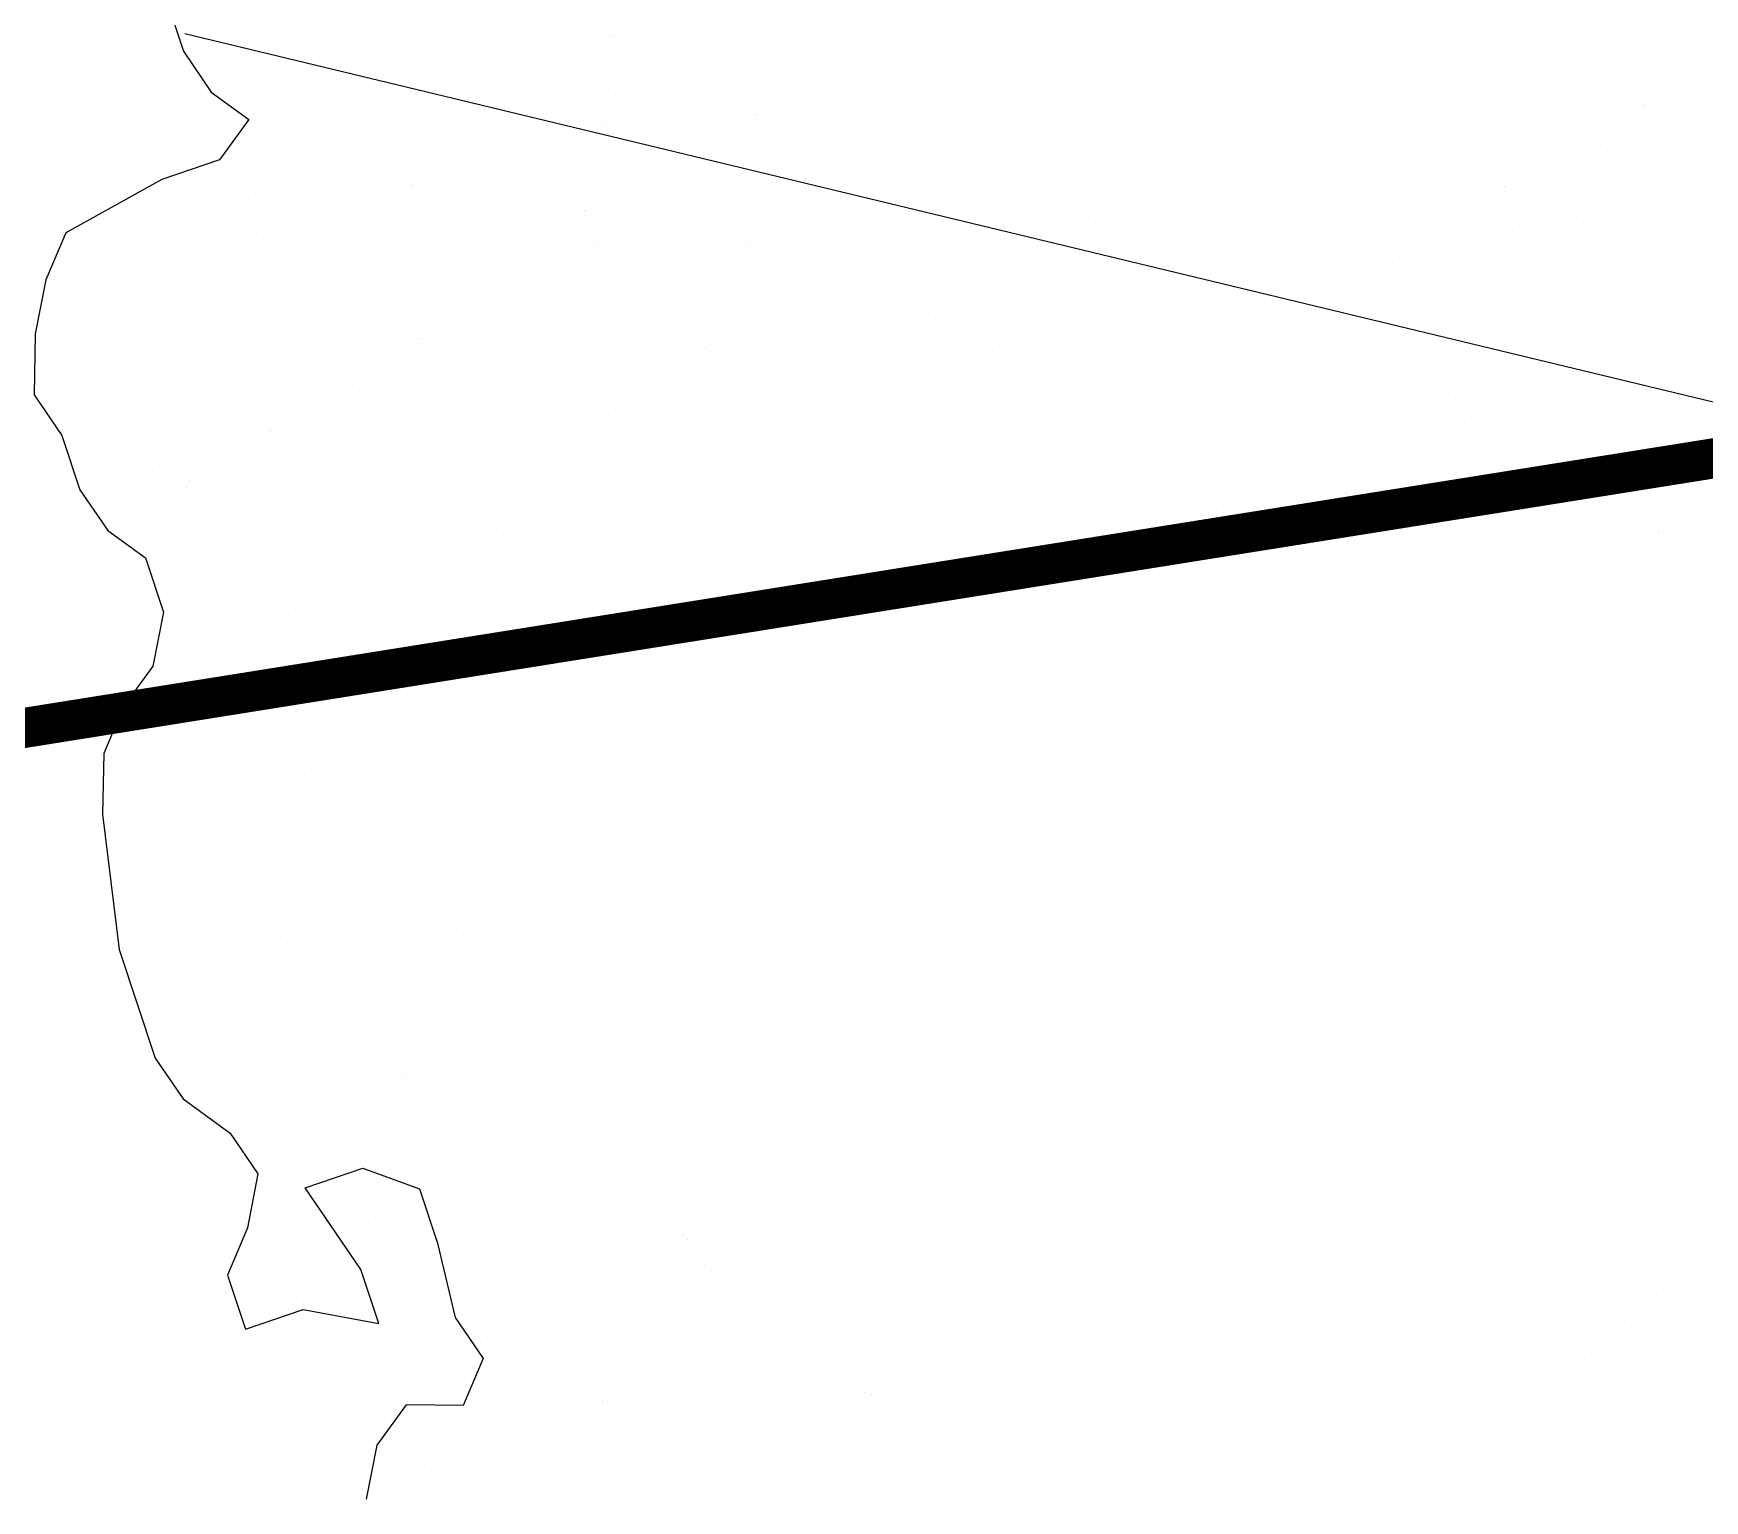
# Model space of a CAD drawing. Extents: x 671027 to 671614, y 802418 to 802669.
# Drawn here: x 671274.028 to 671275.281, y 802500.486 to 802501.586 of the extents above; entities that cross this region are included whole.
import ezdxf

# ---------------------------------------------------------------- set-up
doc = ezdxf.new("R2010")
doc.units = 0
for name, color, linetype in [('drip line', 7, 'Continuous'), ('fetcs malty hade', 8, 'Continuous'), ('Pipe-Lateral-10 Bars-32mm', 7, 'Continuous'), ('ROAD BORDER', 7, 'Continuous'), ('Roads boundry', 7, 'Continuous'), ('shrubs-Gc', 7, 'Continuous')]:
    doc.layers.add(name, color=color, linetype=linetype)
doc.styles.get("Standard").update_dxf_attribs({"font": 'arial.ttf'})
doc.linetypes.add('32mm', pattern='A,0.5,-0.2,["32mm",Standard,S=0.1,R=0,X=-0.1,Y=-0.05],-0.5', length=1.2)

# ---------------------------------------------------------------- blocks, each defined once
blk = doc.blocks.new('wt')
at = {"layer": 'fetcs malty hade', "color": 0}
for p, q in [((-0.15742, 0.86549, -0.01022), (-0.13093, 0.86884, -0.01022)), ((-0.13093, 0.86884, -0.01022), (-0.11182, 0.85861, -0.01022)), ((-0.20011, 0.84746, -0.01022), (-0.18048, 0.85836, -0.01022)), ((-0.18048, 0.85836, -0.01022), (-0.15742, 0.86549, -0.01022)), ((-0.14797, 0.86317, -0.01022), (-0.14797, 0.86317, -0.01022)), ((-0.11182, 0.85861, -0.01022), (-0.0873, 0.85328, -0.01022)), ((0.02893, 0.85532, -0.01022), (0.05542, 0.85866, -0.01022)), ((0.05542, 0.85866, -0.01022), (0.11525, 0.85779, -0.01022)), ((-0.0873, 0.85328, -0.01022), (-0.06819, 0.84305, -0.01022)), ((0.0093, 0.84441, -0.01022), (0.02893, 0.85532, -0.01022)), ((0.11525, 0.85779, -0.01022), (0.16428, 0.84713, -0.01022)), ((-0.21883, 0.80295, -0.01022), (-0.20011, 0.84746, -0.01022)), ((-0.08306, 0.84729, -0.01022), (-0.08306, 0.84729, -0.01022)), ((-0.00691, 0.82972, -0.01022), (0.0093, 0.84441, -0.01022)), ((0.07256, 0.84594, -0.01022), (0.07256, 0.84594, -0.01022)), ((0.09072, 0.84425, -0.01022), (0.09072, 0.84425, -0.01022)), ((0.16428, 0.84713, -0.01022), (0.18339, 0.8369, -0.01022)), ((-0.1183, 0.8422, -0.01022), (-0.1183, 0.8422, -0.01022)), ((-0.10014, 0.84051, -0.01022), (-0.10014, 0.84051, -0.01022)), ((-0.06819, 0.84305, -0.01022), (-0.05449, 0.82792, -0.01022)), ((0.0341, 0.84171, -0.01022), (0.0341, 0.84171, -0.01022)), ((0.03436, 0.83808, -0.01022), (0.03436, 0.83808, -0.01022)), ((0.04191, 0.84353, -0.01022), (0.04191, 0.84353, -0.01022)), ((0.17033, 0.83669, -0.01022), (0.17033, 0.83669, -0.01022)), ((0.18339, 0.8369, -0.01022), (0.20052, 0.81799, -0.01022)), ((-0.02998, 0.82259, -0.01022), (-0.00691, 0.82972, -0.01022)), ((-0.0021, 0.83138, -0.01022), (-0.0021, 0.83138, -0.01022)), ((0.05335, 0.83045, -0.01022), (0.05335, 0.83045, -0.01022)), ((0.15232, 0.83616, -0.01022), (0.15232, 0.83616, -0.01022)), ((-0.12738, 0.82502, -0.01022), (-0.12738, 0.82502, -0.01022)), ((-0.05802, 0.82263, -0.01022), (-0.05802, 0.82263, -0.01022)), ((-0.05449, 0.82792, -0.01022), (-0.02998, 0.82259, -0.01022)), ((0.08359, 0.82341, -0.01022), (0.08359, 0.82341, -0.01022)), ((0.10174, 0.82172, -0.01022), (0.10174, 0.82172, -0.01022)), ((0.15818, 0.824, -0.01022), (0.15818, 0.824, -0.01022)), ((0.17519, 0.82364, -0.01022), (0.17519, 0.82364, -0.01022)), ((0.24269, 0.81489, -0.01022), (0.26233, 0.8258, -0.01022)), ((0.26233, 0.8258, -0.01022), (0.28684, 0.82047, -0.01022)), ((0.26974, 0.82694, -0.01022), (0.26974, 0.82694, -0.01022)), ((-0.1996, 0.8173, -0.01022), (-0.1996, 0.8173, -0.01022)), ((-0.18145, 0.81561, -0.01022), (-0.18145, 0.81561, -0.01022)), ((-0.17846, 0.81986, -0.01022), (-0.17846, 0.81986, -0.01022)), ((-0.12501, 0.81789, -0.01022), (-0.12501, 0.81789, -0.01022)), ((-0.09193, 0.82084, -0.01022), (-0.09193, 0.82084, -0.01022)), ((-0.03308, 0.81828, -0.01022), (-0.03308, 0.81828, -0.01022)), ((0.01733, 0.81789, -0.01022), (0.01733, 0.81789, -0.01022)), ((0.16725, 0.81804, -0.01022), (0.16725, 0.81804, -0.01022)), ((0.20052, 0.81799, -0.01022), (0.21963, 0.80776, -0.01022)), ((0.21963, 0.80776, -0.01022), (0.24269, 0.81489, -0.01022)), ((0.28684, 0.82047, -0.01022), (0.28091, 0.79443, -0.01022)), ((0.29261, 0.81442, -0.01022), (0.29261, 0.81442, -0.01022)), ((-0.17139, 0.81287, -0.01022), (-0.17139, 0.81287, -0.01022)), ((-0.02067, 0.80814, -0.01022), (-0.02067, 0.80814, -0.01022)), ((0.00366, 0.81135, -0.01022), (0.00366, 0.81135, -0.01022)), ((0.02842, 0.80806, -0.01022), (0.02842, 0.80806, -0.01022)), ((0.05588, 0.81022, -0.01022), (0.05588, 0.81022, -0.01022)), ((0.10533, 0.80836, -0.01022), (0.10533, 0.80836, -0.01022)), ((0.19978, 0.81259, -0.01022), (0.19978, 0.81259, -0.01022)), ((0.20126, 0.80865, -0.01022), (0.20126, 0.80865, -0.01022)), ((-0.22476, 0.77692, -0.01022), (-0.21883, 0.80295, -0.01022)), ((-0.09246, 0.8029, -0.01022), (-0.09246, 0.8029, -0.01022)), ((-0.0857, 0.80489, -0.01022), (-0.0857, 0.80489, -0.01022)), ((-0.08341, 0.80648, -0.01022), (-0.08341, 0.80648, -0.01022)), ((-0.06755, 0.8032, -0.01022), (-0.06755, 0.8032, -0.01022)), ((-0.04611, 0.80355, -0.01022), (-0.04611, 0.80355, -0.01022)), ((-0.01111, 0.80549, -0.01022), (-0.01111, 0.80549, -0.01022)), ((0.06253, 0.79995, -0.01022), (0.06253, 0.79995, -0.01022)), ((0.11412, 0.80008, -0.01022), (0.11412, 0.80008, -0.01022)), ((0.11942, 0.80084, -0.01022), (0.11942, 0.80084, -0.01022)), ((0.17024, 0.80329, -0.01022), (0.17024, 0.80329, -0.01022)), ((-0.2983, 0.79291, -0.01022), (-0.27378, 0.78758, -0.01022)), ((-0.22001, 0.79953, -0.01022), (-0.22001, 0.79953, -0.01022)), ((-0.20018, 0.79956, -0.01022), (-0.20018, 0.79956, -0.01022)), ((-0.16595, 0.79854, -0.01022), (-0.16595, 0.79854, -0.01022)), ((-0.15196, 0.79938, -0.01022), (-0.15196, 0.79938, -0.01022)), ((0.02496, 0.79368, -0.01022), (0.02496, 0.79368, -0.01022)), ((0.03049, 0.79408, -0.01022), (0.03049, 0.79408, -0.01022)), ((0.04861, 0.79932, -0.01022), (0.04861, 0.79932, -0.01022)), ((0.09323, 0.79574, -0.01022), (0.09323, 0.79574, -0.01022)), ((0.13227, 0.7984, -0.01022), (0.13227, 0.7984, -0.01022)), ((0.24455, 0.7973, -0.01022), (0.24455, 0.7973, -0.01022)), ((0.27507, 0.79684, -0.01022), (0.27507, 0.79684, -0.01022)), ((0.28091, 0.79443, -0.01022), (0.29066, 0.76195, -0.01022)), ((0, 0, -0.01022), (-0.2813, 0.78617, -0.01022)), ((-0.27378, 0.78758, -0.01022), (-0.25467, 0.77735, -0.01022)), ((-0.24097, 0.78688, -0.01022), (-0.24097, 0.78688, -0.01022)), ((-0.18265, 0.78518, -0.01022), (-0.18265, 0.78518, -0.01022)), ((-0.16501, 0.78992, -0.01022), (-0.16501, 0.78992, -0.01022)), ((-0.08275, 0.79034, -0.01022), (-0.08275, 0.79034, -0.01022)), ((-0.00811, 0.79073, -0.01022), (-0.00811, 0.79073, -0.01022)), ((0.02486, 0.7892, -0.01022), (0.02486, 0.7892, -0.01022)), ((0.0977, 0.79032, -0.01022), (0.0977, 0.79032, -0.01022)), ((0.17643, 0.78754, -0.01022), (0.17643, 0.78754, -0.01022)), ((0.18635, 0.78698, -0.01022), (0.18635, 0.78698, -0.01022)), ((0.22793, 0.78774, -0.01022), (0.222, 0.76171, -0.01022)), ((0.26615, 0.76729, -0.01022), (0.22793, 0.78774, -0.01022)), ((0.28414, 0.79088, -0.01022), (0.28414, 0.79088, -0.01022)), ((-0.25833, 0.78309, -0.01022), (-0.25833, 0.78309, -0.01022)), ((-0.09691, 0.78467, -0.01022), (-0.09691, 0.78467, -0.01022)), ((-0.04758, 0.78071, -0.01022), (-0.04758, 0.78071, -0.01022)), ((0.10579, 0.77833, -0.01022), (0.10579, 0.77833, -0.01022)), ((0.11825, 0.78007, -0.01022), (0.11825, 0.78007, -0.01022)), ((0.12056, 0.78418, -0.01022), (0.12056, 0.78418, -0.01022)), ((0.13731, 0.78108, -0.01022), (0.13731, 0.78108, -0.01022)), ((0.14395, 0.78322, -0.01022), (0.14395, 0.78322, -0.01022)), ((0.2116, 0.77791, -0.01022), (0.2116, 0.77791, -0.01022)), ((0.30377, 0.77776, -0.01022), (0.30377, 0.77776, -0.01022)), ((-0.26158, 0.77626, -0.01022), (-0.26158, 0.77626, -0.01022)), ((-0.25467, 0.77735, -0.01022), (-0.24097, 0.76223, -0.01022)), ((-0.24097, 0.76223, -0.01022), (-0.22476, 0.77692, -0.01022)), ((-0.22819, 0.77277, -0.01022), (-0.22819, 0.77277, -0.01022)), ((-0.22102, 0.77693, -0.01022), (-0.22102, 0.77693, -0.01022)), ((-0.14443, 0.77068, -0.01022), (-0.14443, 0.77068, -0.01022)), ((-0.13924, 0.77711, -0.01022), (-0.13924, 0.77711, -0.01022)), ((0.00112, 0.77666, -0.01022), (0.00112, 0.77666, -0.01022)), ((0.00847, 0.77243, -0.01022), (0.00847, 0.77243, -0.01022)), ((0.02488, 0.77028, -0.01022), (0.02488, 0.77028, -0.01022)), ((0.04168, 0.77732, -0.01022), (0.04168, 0.77732, -0.01022)), ((0.17912, 0.77358, -0.01022), (0.17912, 0.77358, -0.01022)), ((0.28758, 0.77068, -0.01022), (0.28758, 0.77068, -0.01022)), ((0.34364, 0.76865, -0.01022), (0.36671, 0.77577, -0.01022)), ((-0.18769, 0.76735, -0.01022), (-0.18769, 0.76735, -0.01022)), ((-0.14416, 0.76705, -0.01022), (-0.14416, 0.76705, -0.01022)), ((-0.13533, 0.76895, -0.01022), (-0.13533, 0.76895, -0.01022)), ((-0.11717, 0.76726, -0.01022), (-0.11717, 0.76726, -0.01022)), ((-0.10407, 0.76747, -0.01022), (-0.10407, 0.76747, -0.01022)), ((-0.1036, 0.76771, -0.01022), (-0.1036, 0.76771, -0.01022)), ((-0.07901, 0.76491, -0.01022), (-0.07901, 0.76491, -0.01022)), ((-0.0262, 0.76513, -0.01022), (-0.0262, 0.76513, -0.01022)), ((-0.02534, 0.7647, -0.01022), (-0.02534, 0.7647, -0.01022)), ((0.00095, 0.76911, -0.01022), (0.00095, 0.76911, -0.01022)), ((0.04521, 0.76549, -0.01022), (0.04521, 0.76549, -0.01022)), ((0.08051, 0.76887, -0.01022), (0.08051, 0.76887, -0.01022)), ((0.11502, 0.76425, -0.01022), (0.11502, 0.76425, -0.01022)), ((0.12738, 0.76935, -0.01022), (0.12738, 0.76935, -0.01022)), ((0.14553, 0.76766, -0.01022), (0.14553, 0.76766, -0.01022)), ((0.15558, 0.76491, -0.01022), (0.15558, 0.76491, -0.01022)), ((0.2365, 0.76552, -0.01022), (0.2365, 0.76552, -0.01022)), ((0.29066, 0.76195, -0.01022), (0.26615, 0.76729, -0.01022)), ((0.32743, 0.75396, -0.01022), (0.34364, 0.76865, -0.01022)), ((-0.20885, 0.76287, -0.01022), (-0.20885, 0.76287, -0.01022)), ((-0.19338, 0.75818, -0.01022), (-0.19338, 0.75818, -0.01022)), ((-0.18799, 0.76158, -0.01022), (-0.18799, 0.76158, -0.01022)), ((-0.01914, 0.75814, -0.01022), (-0.01914, 0.75814, -0.01022)), ((-0.01791, 0.75974, -0.01022), (-0.01791, 0.75974, -0.01022)), ((-0.00456, 0.7577, -0.01022), (-0.00456, 0.7577, -0.01022)), ((0.00025, 0.75805, -0.01022), (0.00025, 0.75805, -0.01022)), ((0.04424, 0.75776, -0.01022), (0.04424, 0.75776, -0.01022)), ((0.04665, 0.75771, -0.01022), (0.04665, 0.75771, -0.01022)), ((0.09122, 0.75591, -0.01022), (0.09122, 0.75591, -0.01022)), ((0.11568, 0.75924, -0.01022), (0.11568, 0.75924, -0.01022)), ((0.1423, 0.76107, -0.01022), (0.1423, 0.76107, -0.01022)), ((0.222, 0.76171, -0.01022), (0.23373, 0.73791, -0.01022)), ((0.24128, 0.75694, -0.01022), (0.24128, 0.75694, -0.01022)), ((0.24281, 0.7628, -0.01022), (0.24281, 0.7628, -0.01022)), ((0.24357, 0.75853, -0.01022), (0.24357, 0.75853, -0.01022)), ((-0.23654, 0.7516, -0.01022), (-0.23654, 0.7516, -0.01022)), ((-0.22653, 0.75071, -0.01022), (-0.22653, 0.75071, -0.01022)), ((-0.06531, 0.75257, -0.01022), (-0.06531, 0.75257, -0.01022)), ((-0.00459, 0.75245, -0.01022), (-0.00459, 0.75245, -0.01022)), ((0.00983, 0.75507, -0.01022), (0.00983, 0.75507, -0.01022)), ((0.06655, 0.75016, -0.01022), (0.06655, 0.75016, -0.01022)), ((0.08471, 0.74847, -0.01022), (0.08471, 0.74847, -0.01022)), ((0.09829, 0.74892, -0.01022), (0.09829, 0.74892, -0.01022)), ((0.12743, 0.74957, -0.01022), (0.12743, 0.74957, -0.01022)), ((0.14115, 0.75076, -0.01022), (0.14115, 0.75076, -0.01022)), ((0.20814, 0.75549, -0.01022), (0.20814, 0.75549, -0.01022)), ((0.23514, 0.75291, -0.01022), (0.23514, 0.75291, -0.01022)), ((0.2379, 0.75157, -0.01022), (0.2379, 0.75157, -0.01022)), ((0.25943, 0.75525, -0.01022), (0.25943, 0.75525, -0.01022)), ((0.33033, 0.72904, -0.01022), (0.32743, 0.75396, -0.01022)), ((0.32926, 0.75056, -0.01022), (0.32926, 0.75056, -0.01022)), ((0.34741, 0.74887, -0.01022), (0.34741, 0.74887, -0.01022)), ((0.3504, 0.75312, -0.01022), (0.3504, 0.75312, -0.01022)), ((0.0003, 0.74465, -0.01022), (0.0003, 0.74465, -0.01022)), ((0.0811, 0.74447, -0.01022), (0.0811, 0.74447, -0.01022)), ((0.09926, 0.74278, -0.01022), (0.09926, 0.74278, -0.01022)), ((0.18398, 0.74095, -0.01022), (0.18398, 0.74095, -0.01022)), ((0.25857, 0.74154, -0.01022), (0.25857, 0.74154, -0.01022)), ((0.263, 0.74504, -0.01022), (0.263, 0.74504, -0.01022)), ((0.32556, 0.74628, -0.01022), (0.32556, 0.74628, -0.01022)), ((0.35747, 0.74612, -0.01022), (0.35747, 0.74612, -0.01022)), ((-0.2346, 0.73405, -0.01022), (-0.2346, 0.73405, -0.01022)), ((-0.22091, 0.73627, -0.01022), (-0.22091, 0.73627, -0.01022)), ((-0.15755, 0.7389, -0.01022), (-0.15755, 0.7389, -0.01022)), ((-0.12264, 0.73919, -0.01022), (-0.12264, 0.73919, -0.01022)), ((-0.05387, 0.73949, -0.01022), (-0.05387, 0.73949, -0.01022)), ((0.11772, 0.73543, -0.01022), (0.11772, 0.73543, -0.01022)), ((0.16211, 0.73833, -0.01022), (0.16211, 0.73833, -0.01022)), ((0.1626, 0.73994, -0.01022), (0.1626, 0.73994, -0.01022)), ((0.18275, 0.73935, -0.01022), (0.18275, 0.73935, -0.01022)), ((0.20213, 0.73926, -0.01022), (0.20213, 0.73926, -0.01022)), ((0.23373, 0.73791, -0.01022), (0.25824, 0.73258, -0.01022)), ((-0.25405, 0.72665, -0.01022), (-0.25405, 0.72665, -0.01022)), ((-0.23223, 0.72693, -0.01022), (-0.23223, 0.72693, -0.01022)), ((-0.20864, 0.73094, -0.01022), (-0.20864, 0.73094, -0.01022)), ((-0.20434, 0.72981, -0.01022), (-0.20434, 0.72981, -0.01022)), ((-0.19915, 0.72988, -0.01022), (-0.19915, 0.72988, -0.01022)), ((-0.18706, 0.73138, -0.01022), (-0.18706, 0.73138, -0.01022)), ((-0.13522, 0.7283, -0.01022), (-0.13522, 0.7283, -0.01022)), ((-0.11707, 0.72661, -0.01022), (-0.11707, 0.72661, -0.01022)), ((0.10659, 0.72694, -0.01022), (0.10659, 0.72694, -0.01022)), ((0.25812, 0.72648, -0.01022), (0.25812, 0.72648, -0.01022)), ((0.25824, 0.73258, -0.01022), (0.29159, 0.72836, -0.01022)), ((0.29159, 0.72836, -0.01022), (0.3107, 0.71813, -0.01022)), ((0.30017, 0.73013, -0.01022), (0.30017, 0.73013, -0.01022)), ((0.3107, 0.71813, -0.01022), (0.33033, 0.72904, -0.01022)), ((-0.11236, 0.72096, -0.01022), (-0.11236, 0.72096, -0.01022)), ((-0.10356, 0.72038, -0.01022), (-0.10356, 0.72038, -0.01022)), ((0.12206, 0.72302, -0.01022), (0.12206, 0.72302, -0.01022)), ((0.19228, 0.71896, -0.01022), (0.19228, 0.71896, -0.01022)), ((0.25804, 0.7236, -0.01022), (0.25804, 0.7236, -0.01022)), ((0.35249, 0.7203, -0.01022), (0.35249, 0.7203, -0.01022)), ((-0.21245, 0.71524, -0.01022), (-0.21245, 0.71524, -0.01022)), ((-0.19968, 0.71194, -0.01022), (-0.19968, 0.71194, -0.01022)), ((-0.19155, 0.7157, -0.01022), (-0.19155, 0.7157, -0.01022)), ((-0.15366, 0.71817, -0.01022), (-0.15366, 0.71817, -0.01022)), ((-0.11833, 0.71453, -0.01022), (-0.11833, 0.71453, -0.01022)), ((-0.02454, 0.71682, -0.01022), (-0.02454, 0.71682, -0.01022)), ((0.15723, 0.71339, -0.01022), (0.15723, 0.71339, -0.01022)), ((0.21043, 0.71727, -0.01022), (0.21043, 0.71727, -0.01022)), ((0.27053, 0.71634, -0.01022), (0.27053, 0.71634, -0.01022)), ((0.28099, 0.71396, -0.01022), (0.28099, 0.71396, -0.01022)), ((0.3014, 0.71514, -0.01022), (0.3014, 0.71514, -0.01022)), ((-0.26931, 0.70946, -0.01022), (-0.26931, 0.70946, -0.01022)), ((-0.25764, 0.71135, -0.01022), (-0.25764, 0.71135, -0.01022)), ((-0.18411, 0.70472, -0.01022), (-0.18411, 0.70472, -0.01022)), ((-0.07719, 0.71133, -0.01022), (-0.07719, 0.71133, -0.01022)), ((0.12525, 0.70674, -0.01022), (0.12525, 0.70674, -0.01022)), ((0.12692, 0.70997, -0.01022), (0.12692, 0.70997, -0.01022)), ((0.16786, 0.70588, -0.01022), (0.16786, 0.70588, -0.01022)), ((0.2098, 0.70719, -0.01022), (0.2098, 0.70719, -0.01022)), ((0.27945, 0.70572, -0.01022), (0.27945, 0.70572, -0.01022)), ((0.30847, 0.70815, -0.01022), (0.30847, 0.70815, -0.01022)), ((-0.24948, 0.70174, -0.01022), (-0.24948, 0.70174, -0.01022)), ((-0.24087, 0.70065, -0.01022), (-0.24087, 0.70065, -0.01022)), ((-0.22247, 0.70172, -0.01022), (-0.22247, 0.70172, -0.01022)), ((-0.17757, 0.69808, -0.01022), (-0.17757, 0.69808, -0.01022)), ((-0.13728, 0.69739, -0.01022), (-0.13728, 0.69739, -0.01022)), ((-0.13716, 0.69949, -0.01022), (-0.13716, 0.69949, -0.01022)), ((-0.11533, 0.69977, -0.01022), (-0.11533, 0.69977, -0.01022)), ((-0.08226, 0.70272, -0.01022), (-0.08226, 0.70272, -0.01022)), ((-0.03807, 0.69876, -0.01022), (-0.03807, 0.69876, -0.01022)), ((-0.03757, 0.70209, -0.01022), (-0.03757, 0.70209, -0.01022)), ((-0.03094, 0.70423, -0.01022), (-0.03094, 0.70423, -0.01022)), ((0.12795, 0.69938, -0.01022), (0.12795, 0.69938, -0.01022)), ((0.16209, 0.70034, -0.01022), (0.16209, 0.70034, -0.01022)), ((0.17692, 0.69992, -0.01022), (0.17692, 0.69992, -0.01022)), ((0.24434, 0.70075, -0.01022), (0.24434, 0.70075, -0.01022)), ((-0.26485, 0.69434, -0.01022), (-0.26485, 0.69434, -0.01022)), ((-0.24669, 0.69265, -0.01022), (-0.24669, 0.69265, -0.01022)), ((-0.20473, 0.6941, -0.01022), (-0.20473, 0.6941, -0.01022)), ((-0.20412, 0.69371, -0.01022), (-0.20412, 0.69371, -0.01022)), ((-0.17133, 0.69061, -0.01022), (-0.17133, 0.69061, -0.01022)), ((-0.16125, 0.6922, -0.01022), (-0.16125, 0.6922, -0.01022)), ((-0.09438, 0.68988, -0.01022), (-0.09438, 0.68988, -0.01022)), ((0.27951, 0.69112, -0.01022), (0.27951, 0.69112, -0.01022)), ((0.32791, 0.69466, -0.01022), (0.32791, 0.69466, -0.01022)), ((-0.26828, 0.68586, -0.01022), (-0.26828, 0.68586, -0.01022)), ((-0.25389, 0.68592, -0.01022), (-0.25389, 0.68592, -0.01022)), ((-0.24909, 0.68438, -0.01022), (-0.24909, 0.68438, -0.01022)), ((-0.20022, 0.68571, -0.01022), (-0.20022, 0.68571, -0.01022)), ((-0.13187, 0.68668, -0.01022), (-0.13187, 0.68668, -0.01022)), ((-0.0873, 0.68488, -0.01022), (-0.0873, 0.68488, -0.01022)), ((0.29232, 0.68486, -0.01022), (0.29232, 0.68486, -0.01022)), ((-0.23311, 0.67623, -0.01022), (-0.23311, 0.67623, -0.01022)), ((-0.22926, 0.67665, -0.01022), (-0.22926, 0.67665, -0.01022)), ((-0.16505, 0.67608, -0.01022), (-0.16505, 0.67608, -0.01022)), ((-0.14846, 0.67809, -0.01022), (-0.14846, 0.67809, -0.01022)), ((-0.08234, 0.67932, -0.01022), (-0.08234, 0.67932, -0.01022)), ((-0.0592, 0.68025, -0.01022), (-0.0592, 0.68025, -0.01022)), ((0.17188, 0.68209, -0.01022), (0.17188, 0.68209, -0.01022)), ((0.18036, 0.67972, -0.01022), (0.18036, 0.67972, -0.01022)), ((0.29215, 0.6773, -0.01022), (0.29215, 0.6773, -0.01022)), ((0.29967, 0.68063, -0.01022), (0.29967, 0.68063, -0.01022)), ((-0.22622, 0.67186, -0.01022), (-0.22622, 0.67186, -0.01022)), ((-0.17968, 0.66943, -0.01022), (-0.17968, 0.66943, -0.01022)), ((-0.06201, 0.67453, -0.01022), (-0.06201, 0.67453, -0.01022)), ((-0.04745, 0.67058, -0.01022), (-0.04745, 0.67058, -0.01022)), ((0.31863, 0.67305, -0.01022), (0.31863, 0.67305, -0.01022)), ((0.32254, 0.66811, -0.01022), (0.32254, 0.66811, -0.01022)), ((0.33508, 0.66824, -0.01022), (0.33508, 0.66824, -0.01022)), ((0.34859, 0.67424, -0.01022), (0.34859, 0.67424, -0.01022)), ((-0.20639, 0.66413, -0.01022), (-0.20639, 0.66413, -0.01022)), ((-0.17459, 0.66566, -0.01022), (-0.17459, 0.66566, -0.01022)), ((-0.17253, 0.66161, -0.01022), (-0.17253, 0.66161, -0.01022)), ((-0.15578, 0.66659, -0.01022), (-0.15578, 0.66659, -0.01022)), ((-0.11522, 0.66725, -0.01022), (-0.11522, 0.66725, -0.01022)), ((-0.08723, 0.66655, -0.01022), (-0.08723, 0.66655, -0.01022)), ((0.29426, 0.66731, -0.01022), (0.29426, 0.66731, -0.01022)), ((0.33544, 0.66596, -0.01022), (0.33544, 0.66596, -0.01022)), ((-0.22039, 0.65554, -0.01022), (-0.22039, 0.65554, -0.01022)), ((-0.20223, 0.65385, -0.01022), (-0.20223, 0.65385, -0.01022)), ((-0.15008, 0.65554, -0.01022), (-0.15008, 0.65554, -0.01022)), ((-0.13615, 0.65705, -0.01022), (-0.13615, 0.65705, -0.01022)), ((-0.06578, 0.65703, -0.01022), (-0.06578, 0.65703, -0.01022)), ((-0.05716, 0.65644, -0.01022), (-0.05716, 0.65644, -0.01022)), ((0.20202, 0.65365, -0.01022), (0.20202, 0.65365, -0.01022)), ((0.29663, 0.66019, -0.01022), (0.29663, 0.66019, -0.01022)), ((0.33653, 0.65328, -0.01022), (0.33653, 0.65328, -0.01022)), ((0.37985, 0.65291, -0.01022), (0.37985, 0.65291, -0.01022)), ((-0.20684, 0.65147, -0.01022), (-0.20684, 0.65147, -0.01022)), ((-0.13602, 0.65222, -0.01022), (-0.13602, 0.65222, -0.01022)), ((-0.12728, 0.65124, -0.01022), (-0.12728, 0.65124, -0.01022)), ((0.24643, 0.65011, -0.01022), (0.24643, 0.65011, -0.01022)), ((0.26107, 0.64593, -0.01022), (0.26107, 0.64593, -0.01022)), ((0.31394, 0.64582, -0.01022), (0.31394, 0.64582, -0.01022)), ((-0.1707, 0.64492, -0.01022), (-0.1707, 0.64492, -0.01022)), ((-0.1373, 0.64143, -0.01022), (-0.1373, 0.64143, -0.01022)), ((-0.12248, 0.64132, -0.01022), (-0.12248, 0.64132, -0.01022)), ((-0.1042, 0.64473, -0.01022), (-0.1042, 0.64473, -0.01022)), ((-0.09211, 0.6416, -0.01022), (-0.09211, 0.6416, -0.01022)), ((0.22011, 0.64303, -0.01022), (0.22011, 0.64303, -0.01022)), ((0.24695, 0.64108, -0.01022), (0.24695, 0.64108, -0.01022)), ((0.32863, 0.63862, -0.01022), (0.32863, 0.63862, -0.01022)), ((-0.21686, 0.63259, -0.01022), (-0.21686, 0.63259, -0.01022)), ((-0.21506, 0.6352, -0.01022), (-0.21506, 0.6352, -0.01022)), ((0.3337, 0.63145, -0.01022), (0.3337, 0.63145, -0.01022)), ((0.34426, 0.63774, -0.01022), (0.34426, 0.63774, -0.01022)), ((0.35722, 0.63447, -0.01022), (0.35722, 0.63447, -0.01022)), ((0.36538, 0.63168, -0.01022), (0.36538, 0.63168, -0.01022)), ((0.36682, 0.63818, -0.01022), (0.36682, 0.63818, -0.01022)), ((-0.22555, 0.62357, -0.01022), (-0.22555, 0.62357, -0.01022)), ((-0.21078, 0.62942, -0.01022), (-0.21078, 0.62942, -0.01022)), ((-0.20582, 0.62524, -0.01022), (-0.20582, 0.62524, -0.01022)), ((-0.19523, 0.62747, -0.01022), (-0.19523, 0.62747, -0.01022)), ((-0.12829, 0.62405, -0.01022), (-0.12829, 0.62405, -0.01022)), ((0.24527, 0.62934, -0.01022), (0.24527, 0.62934, -0.01022)), ((0.26666, 0.62502, -0.01022), (0.26666, 0.62502, -0.01022)), ((0.28855, 0.62967, -0.01022), (0.28855, 0.62967, -0.01022)), ((0.31561, 0.62388, -0.01022), (0.31561, 0.62388, -0.01022)), ((0.37943, 0.6281, -0.01022), (0.37943, 0.6281, -0.01022)), ((-0.2569, 0.61727, -0.01022), (-0.2569, 0.61727, -0.01022)), ((-0.25172, 0.61703, -0.01022), (-0.25172, 0.61703, -0.01022)), ((-0.21555, 0.61722, -0.01022), (-0.21555, 0.61722, -0.01022)), ((-0.19529, 0.61932, -0.01022), (-0.19529, 0.61932, -0.01022)), ((-0.18779, 0.61823, -0.01022), (-0.18779, 0.61823, -0.01022)), ((-0.1855, 0.61983, -0.01022), (-0.1855, 0.61983, -0.01022)), ((-0.18505, 0.61998, -0.01022), (-0.18505, 0.61998, -0.01022)), ((-0.16964, 0.61654, -0.01022), (-0.16964, 0.61654, -0.01022)), ((-0.14565, 0.62026, -0.01022), (-0.14565, 0.62026, -0.01022)), ((-0.11423, 0.62074, -0.01022), (-0.11423, 0.62074, -0.01022)), ((-0.09502, 0.61892, -0.01022), (-0.09502, 0.61892, -0.01022)), ((0.24991, 0.62174, -0.01022), (0.24991, 0.62174, -0.01022)), ((0.26825, 0.62342, -0.01022), (0.26825, 0.62342, -0.01022)), ((0.28032, 0.61668, -0.01022), (0.28032, 0.61668, -0.01022)), ((0.32864, 0.61897, -0.01022), (0.32864, 0.61897, -0.01022)), ((-0.21345, 0.6141, -0.01022), (-0.21345, 0.6141, -0.01022)), ((-0.18948, 0.61176, -0.01022), (-0.18948, 0.61176, -0.01022)), ((-0.17065, 0.6156, -0.01022), (-0.17065, 0.6156, -0.01022)), ((-0.14891, 0.61343, -0.01022), (-0.14891, 0.61343, -0.01022)), ((-0.11551, 0.60994, -0.01022), (-0.11551, 0.60994, -0.01022)), ((0.28286, 0.61444, -0.01022), (0.28286, 0.61444, -0.01022)), ((0.28952, 0.6125, -0.01022), (0.28952, 0.6125, -0.01022)), ((0.29847, 0.61499, -0.01022), (0.29847, 0.61499, -0.01022)), ((0.32342, 0.61511, -0.01022), (0.32342, 0.61511, -0.01022)), ((0.36154, 0.60981, -0.01022), (0.36154, 0.60981, -0.01022)), ((0.36381, 0.60933, -0.01022), (0.36381, 0.60933, -0.01022)), ((0.36384, 0.61392, -0.01022), (0.36384, 0.61392, -0.01022)), ((-0.25709, 0.60461, -0.01022), (-0.25709, 0.60461, -0.01022)), ((-0.24438, 0.60853, -0.01022), (-0.24438, 0.60853, -0.01022)), ((-0.23894, 0.60292, -0.01022), (-0.23894, 0.60292, -0.01022)), ((-0.22255, 0.60881, -0.01022), (-0.22255, 0.60881, -0.01022)), ((-0.22173, 0.60764, -0.01022), (-0.22173, 0.60764, -0.01022)), ((-0.19327, 0.60371, -0.01022), (-0.19327, 0.60371, -0.01022)), ((-0.1825, 0.60521, -0.01022), (-0.1825, 0.60521, -0.01022)), ((-0.15369, 0.60791, -0.01022), (-0.15369, 0.60791, -0.01022)), ((-0.09388, 0.60226, -0.01022), (-0.09388, 0.60226, -0.01022)), ((0.34918, 0.60269, -0.01022), (0.34918, 0.60269, -0.01022)), ((-0.26053, 0.60041, -0.01022), (-0.26053, 0.60041, -0.01022)), ((-0.26026, 0.59898, -0.01022), (-0.26026, 0.59898, -0.01022)), ((-0.25334, 0.59702, -0.01022), (-0.25334, 0.59702, -0.01022)), ((-0.23409, 0.60126, -0.01022), (-0.23409, 0.60126, -0.01022)), ((-0.17344, 0.59599, -0.01022), (-0.17344, 0.59599, -0.01022)), ((-0.16904, 0.59661, -0.01022), (-0.16904, 0.59661, -0.01022)), ((-0.10865, 0.59641, -0.01022), (-0.10865, 0.59641, -0.01022)), ((-0.09952, 0.59997, -0.01022), (-0.09952, 0.59997, -0.01022)), ((0.2885, 0.59523, -0.01022), (0.2885, 0.59523, -0.01022)), ((0.35549, 0.59997, -0.01022), (0.35549, 0.59997, -0.01022)), ((-0.24043, 0.59125, -0.01022), (-0.24043, 0.59125, -0.01022)), ((-0.22752, 0.59065, -0.01022), (-0.22752, 0.59065, -0.01022)), ((-0.21866, 0.58757, -0.01022), (-0.21866, 0.58757, -0.01022)), ((-0.18956, 0.58836, -0.01022), (-0.18956, 0.58836, -0.01022)), ((-0.15739, 0.58829, -0.01022), (-0.15739, 0.58829, -0.01022)), ((-0.1409, 0.5938, -0.01022), (-0.1409, 0.5938, -0.01022)), ((0.29058, 0.58956, -0.01022), (0.29058, 0.58956, -0.01022)), ((0.36267, 0.58944, -0.01022), (0.36267, 0.58944, -0.01022)), ((-0.24431, 0.586, -0.01022), (-0.24431, 0.586, -0.01022)), ((-0.23742, 0.58229, -0.01022), (-0.23742, 0.58229, -0.01022)), ((-0.23047, 0.5845, -0.01022), (-0.23047, 0.5845, -0.01022)), ((-0.21927, 0.5806, -0.01022), (-0.21927, 0.5806, -0.01022)), ((-0.20569, 0.58106, -0.01022), (-0.20569, 0.58106, -0.01022)), ((-0.19883, 0.57984, -0.01022), (-0.19883, 0.57984, -0.01022)), ((-0.16922, 0.58357, -0.01022), (-0.16922, 0.58357, -0.01022)), ((0.3301, 0.58382, -0.01022), (0.3301, 0.58382, -0.01022)), ((0.37628, 0.58159, -0.01022), (0.37628, 0.58159, -0.01022)), ((-0.20952, 0.57853, -0.01022), (-0.20952, 0.57853, -0.01022)), ((-0.19445, 0.57559, -0.01022), (-0.19445, 0.57559, -0.01022)), ((-0.12, 0.57308, -0.01022), (-0.12, 0.57308, -0.01022)), ((-0.23874, 0.56893, -0.01022), (-0.23874, 0.56893, -0.01022)), ((-0.22771, 0.56504, -0.01022), (-0.22771, 0.56504, -0.01022)), ((-0.17434, 0.56889, -0.01022), (-0.17434, 0.56889, -0.01022)), ((-0.14725, 0.56513, -0.01022), (-0.14725, 0.56513, -0.01022)), ((-0.14337, 0.57182, -0.01022), (-0.14337, 0.57182, -0.01022)), ((-0.12123, 0.57148, -0.01022), (-0.12123, 0.57148, -0.01022)), ((0.31481, 0.57136, -0.01022), (0.31481, 0.57136, -0.01022)), ((-0.19673, 0.56442, -0.01022), (-0.19673, 0.56442, -0.01022)), ((-0.17891, 0.56014, -0.01022), (-0.17891, 0.56014, -0.01022)), ((-0.12354, 0.56409, -0.01022), (-0.12354, 0.56409, -0.01022)), ((-0.25466, 0.55046, -0.01022), (-0.25466, 0.55046, -0.01022)), ((-0.22285, 0.55199, -0.01022), (-0.22285, 0.55199, -0.01022)), ((-0.19254, 0.55541, -0.01022), (-0.19254, 0.55541, -0.01022)), ((-0.17734, 0.55266, -0.01022), (-0.17734, 0.55266, -0.01022)), ((-0.17463, 0.55181, -0.01022), (-0.17463, 0.55181, -0.01022)), ((-0.16348, 0.55112, -0.01022), (-0.16348, 0.55112, -0.01022)), ((-0.16156, 0.55479, -0.01022), (-0.16156, 0.55479, -0.01022)), ((0.34107, 0.55149, -0.01022), (0.34107, 0.55149, -0.01022)), ((0.34336, 0.55308, -0.01022), (0.34336, 0.55308, -0.01022)), ((-0.23932, 0.54855, -0.01022), (-0.23932, 0.54855, -0.01022)), ((-0.21931, 0.54784, -0.01022), (-0.21931, 0.54784, -0.01022)), ((-0.16445, 0.55003, -0.01022), (-0.16445, 0.55003, -0.01022)), ((-0.1406, 0.54572, -0.01022), (-0.1406, 0.54572, -0.01022)), ((0.34476, 0.55011, -0.01022), (0.34476, 0.55011, -0.01022)), ((-0.23731, 0.54164, -0.01022), (-0.23731, 0.54164, -0.01022)), ((-0.21949, 0.54083, -0.01022), (-0.21949, 0.54083, -0.01022)), ((-0.21916, 0.53995, -0.01022), (-0.21916, 0.53995, -0.01022)), ((-0.21027, 0.53682, -0.01022), (-0.21027, 0.53682, -0.01022)), ((-0.20006, 0.53949, -0.01022), (-0.20006, 0.53949, -0.01022)), ((-0.19037, 0.53793, -0.01022), (-0.19037, 0.53793, -0.01022)), ((-0.18884, 0.53703, -0.01022), (-0.18884, 0.53703, -0.01022)), ((-0.18768, 0.54236, -0.01022), (-0.18768, 0.54236, -0.01022)), ((-0.15869, 0.53505, -0.01022), (-0.15869, 0.53505, -0.01022)), ((-0.20224, 0.52796, -0.01022), (-0.20224, 0.52796, -0.01022)), ((-0.19752, 0.51635, -0.01022), (-0.19752, 0.51635, -0.01022)), ((-0.20673, 0.50901, -0.01022), (-0.20673, 0.50901, -0.01022)), ((-0.2011, 0.5113, -0.01022), (-0.2011, 0.5113, -0.01022)), ((-0.20029, 0.50871, -0.01022), (-0.20029, 0.50871, -0.01022)), ((-0.22555, 0.4998, -0.01022), (-0.22555, 0.4998, -0.01022)), ((-0.22291, 0.50021, -0.01022), (-0.22291, 0.50021, -0.01022)), ((-0.21587, 0.50544, -0.01022), (-0.21587, 0.50544, -0.01022)), ((-0.18849, 0.50533, -0.01022), (-0.18849, 0.50533, -0.01022)), ((-0.18561, 0.50119, -0.01022), (-0.18561, 0.50119, -0.01022)), ((-0.14331, 0.50348, -0.01022), (-0.14331, 0.50348, -0.01022)), ((-0.1605, 0.49515, -0.01022), (-0.1605, 0.49515, -0.01022)), ((-0.17283, 0.48709, -0.01022), (-0.17283, 0.48709, -0.01022)), ((-0.16506, 0.48889, -0.01022), (-0.16506, 0.48889, -0.01022)), ((-0.14762, 0.48446, -0.01022), (-0.14762, 0.48446, -0.01022)), ((-0.1469, 0.4872, -0.01022), (-0.1469, 0.4872, -0.01022)), ((-0.12466, 0.48587, -0.01022), (-0.12466, 0.48587, -0.01022)), ((-0.23131, 0.48337, -0.01022), (-0.23131, 0.48337, -0.01022)), ((-0.21731, 0.4806, -0.01022), (-0.21731, 0.4806, -0.01022)), ((-0.18051, 0.47787, -0.01022), (-0.18051, 0.47787, -0.01022)), ((-0.23076, 0.47313, -0.01022), (-0.23076, 0.47313, -0.01022)), ((-0.13162, 0.47262, -0.01022), (-0.13162, 0.47262, -0.01022)), ((-0.12152, 0.472, -0.01022), (-0.12152, 0.472, -0.01022)), ((-0.11346, 0.47093, -0.01022), (-0.11346, 0.47093, -0.01022)), ((-0.09811, 0.47181, -0.01022), (-0.09811, 0.47181, -0.01022)), ((-0.15955, 0.46545, -0.01022), (-0.15955, 0.46545, -0.01022)), ((-0.14944, 0.46617, -0.01022), (-0.14944, 0.46617, -0.01022)), ((-0.13871, 0.46366, -0.01022), (-0.13871, 0.46366, -0.01022)), ((-0.1227, 0.46537, -0.01022), (-0.1227, 0.46537, -0.01022)), ((-0.09815, 0.46433, -0.01022), (-0.09815, 0.46433, -0.01022)), ((-0.24357, 0.4612, -0.01022), (-0.24357, 0.4612, -0.01022)), ((-0.23718, 0.45675, -0.01022), (-0.23718, 0.45675, -0.01022)), ((-0.22378, 0.45468, -0.01022), (-0.22378, 0.45468, -0.01022)), ((-0.18433, 0.45201, -0.01022), (-0.18433, 0.45201, -0.01022)), ((-0.16986, 0.44965, -0.01022), (-0.16986, 0.44965, -0.01022)), ((-0.1206, 0.45009, -0.01022), (-0.1206, 0.45009, -0.01022)), ((-0.1047, 0.4487, -0.01022), (-0.1047, 0.4487, -0.01022)), ((-0.10287, 0.45439, -0.01022), (-0.10287, 0.45439, -0.01022)), ((-0.10244, 0.4484, -0.01022), (-0.10244, 0.4484, -0.01022)), ((-0.2263, 0.44737, -0.01022), (-0.2263, 0.44737, -0.01022)), ((-0.19671, 0.44307, -0.01022), (-0.19671, 0.44307, -0.01022)), ((-0.11705, 0.44232, -0.01022), (-0.11705, 0.44232, -0.01022)), ((-0.2229, 0.43814, -0.01022), (-0.2229, 0.43814, -0.01022)), ((-0.17576, 0.43474, -0.01022), (-0.17576, 0.43474, -0.01022)), ((-0.12826, 0.43824, -0.01022), (-0.12826, 0.43824, -0.01022)), ((-0.11351, 0.43487, -0.01022), (-0.11351, 0.43487, -0.01022)), ((-0.06952, 0.43906, -0.01022), (-0.06952, 0.43906, -0.01022)), ((-0.05636, 0.43378, -0.01022), (-0.05636, 0.43378, -0.01022)), ((-0.04221, 0.43284, -0.01022), (-0.04221, 0.43284, -0.01022)), ((-0.1937, 0.4265, -0.01022), (-0.1937, 0.4265, -0.01022)), ((-0.18773, 0.42851, -0.01022), (-0.18773, 0.42851, -0.01022)), ((-0.16817, 0.43059, -0.01022), (-0.16817, 0.43059, -0.01022)), ((-0.13092, 0.4276, -0.01022), (-0.13092, 0.4276, -0.01022)), ((-0.09007, 0.42677, -0.01022), (-0.09007, 0.42677, -0.01022)), ((-0.08188, 0.43268, -0.01022), (-0.08188, 0.43268, -0.01022)), ((-0.06806, 0.43248, -0.01022), (-0.06806, 0.43248, -0.01022)), ((-0.21593, 0.42168, -0.01022), (-0.21593, 0.42168, -0.01022)), ((-0.202, 0.42319, -0.01022), (-0.202, 0.42319, -0.01022)), ((-0.07834, 0.42524, -0.01022), (-0.07834, 0.42524, -0.01022)), ((-0.07191, 0.42508, -0.01022), (-0.07191, 0.42508, -0.01022)), ((-0.05297, 0.42249, -0.01022), (-0.05297, 0.42249, -0.01022)), ((-0.22642, 0.41432, -0.01022), (-0.22642, 0.41432, -0.01022)), ((-0.20347, 0.41463, -0.01022), (-0.20347, 0.41463, -0.01022)), ((-0.17492, 0.41158, -0.01022), (-0.17492, 0.41158, -0.01022)), ((-0.13436, 0.41224, -0.01022), (-0.13436, 0.41224, -0.01022)), ((-0.04201, 0.41102, -0.01022), (-0.04201, 0.41102, -0.01022)), ((-0.20314, 0.40757, -0.01022), (-0.20314, 0.40757, -0.01022)), ((-0.19256, 0.40984, -0.01022), (-0.19256, 0.40984, -0.01022)), ((-0.18409, 0.40886, -0.01022), (-0.18409, 0.40886, -0.01022)), ((-0.14995, 0.40367, -0.01022), (-0.14995, 0.40367, -0.01022)), ((-0.04867, 0.40427, -0.01022), (-0.04867, 0.40427, -0.01022)), ((-0.21702, 0.39833, -0.01022), (-0.21702, 0.39833, -0.01022)), ((-0.19768, 0.39852, -0.01022), (-0.19768, 0.39852, -0.01022)), ((-0.15899, 0.40009, -0.01022), (-0.15899, 0.40009, -0.01022)), ((-0.14892, 0.39923, -0.01022), (-0.14892, 0.39923, -0.01022)), ((-0.07681, 0.39934, -0.01022), (-0.07681, 0.39934, -0.01022)), ((-0.0755, 0.39646, -0.01022), (-0.0755, 0.39646, -0.01022)), ((-0.05127, 0.40343, -0.01022), (-0.05127, 0.40343, -0.01022)), ((-0.03457, 0.4023, -0.01022), (-0.03457, 0.4023, -0.01022)), ((-0.03051, 0.40258, -0.01022), (-0.03051, 0.40258, -0.01022)), ((-0.00302, 0.40016, -0.01022), (-0.00302, 0.40016, -0.01022)), ((-0.20619, 0.38923, -0.01022), (-0.20619, 0.38923, -0.01022)), ((-0.17379, 0.39366, -0.01022), (-0.17379, 0.39366, -0.01022)), ((-0.15563, 0.39197, -0.01022), (-0.15563, 0.39197, -0.01022)), ((-0.12382, 0.39046, -0.01022), (-0.12382, 0.39046, -0.01022)), ((-0.11478, 0.39403, -0.01022), (-0.11478, 0.39403, -0.01022)), ((-0.06466, 0.38983, -0.01022), (-0.06466, 0.38983, -0.01022)), ((-0.01358, 0.39499, -0.01022), (-0.01358, 0.39499, -0.01022)), ((-0.08185, 0.3815, -0.01022), (-0.08185, 0.3815, -0.01022)), ((-0.07065, 0.38341, -0.01022), (-0.07065, 0.38341, -0.01022)), ((-0.06151, 0.38164, -0.01022), (-0.06151, 0.38164, -0.01022)), ((-0.0576, 0.38284, -0.01022), (-0.0576, 0.38284, -0.01022)), ((-0.04033, 0.38683, -0.01022), (-0.04033, 0.38683, -0.01022)), ((-0.22991, 0.37441, -0.01022), (-0.22991, 0.37441, -0.01022)), ((-0.22039, 0.3768, -0.01022), (-0.22039, 0.3768, -0.01022)), ((-0.20877, 0.37913, -0.01022), (-0.20877, 0.37913, -0.01022)), ((-0.18333, 0.37671, -0.01022), (-0.18333, 0.37671, -0.01022)), ((-0.17983, 0.37746, -0.01022), (-0.17983, 0.37746, -0.01022)), ((-0.13763, 0.37685, -0.01022), (-0.13763, 0.37685, -0.01022)), ((-0.11948, 0.37516, -0.01022), (-0.11948, 0.37516, -0.01022)), ((-0.07522, 0.37723, -0.01022), (-0.07522, 0.37723, -0.01022)), ((-0.01551, 0.37499, -0.01022), (-0.01551, 0.37499, -0.01022)), ((0.02809, 0.37487, -0.01022), (0.02809, 0.37487, -0.01022)), ((-0.12308, 0.37116, -0.01022), (-0.12308, 0.37116, -0.01022)), ((-0.10493, 0.36947, -0.01022), (-0.10493, 0.36947, -0.01022)), ((-0.09414, 0.36948, -0.01022), (-0.09414, 0.36948, -0.01022)), ((-0.08079, 0.37136, -0.01022), (-0.08079, 0.37136, -0.01022)), ((-0.07598, 0.36779, -0.01022), (-0.07598, 0.36779, -0.01022)), ((-0.07471, 0.3682, -0.01022), (-0.07471, 0.3682, -0.01022)), ((-0.03816, 0.36935, -0.01022), (-0.03816, 0.36935, -0.01022)), ((-0.03548, 0.37378, -0.01022), (-0.03548, 0.37378, -0.01022)), ((-0.02634, 0.372, -0.01022), (-0.02634, 0.372, -0.01022)), ((-0.02021, 0.36763, -0.01022), (-0.02021, 0.36763, -0.01022)), ((-0.00689, 0.36034, -0.01022), (-0.00689, 0.36034, -0.01022)), ((-0.00205, 0.36594, -0.01022), (-0.00205, 0.36594, -0.01022)), ((0.01499, 0.36566, -0.01022), (0.01499, 0.36566, -0.01022)), ((-0.05171, 0.35306, -0.01022), (-0.05171, 0.35306, -0.01022)), ((-0.02722, 0.35495, -0.01022), (-0.02722, 0.35495, -0.01022)), ((0.02205, 0.35867, -0.01022), (0.02205, 0.35867, -0.01022)), ((-0.15786, 0.35015, -0.01022), (-0.15786, 0.35015, -0.01022)), ((-0.11302, 0.34725, -0.01022), (-0.11302, 0.34725, -0.01022)), ((-0.22321, 0.34417, -0.01022), (-0.22321, 0.34417, -0.01022)), ((-0.20314, 0.33906, -0.01022), (-0.20314, 0.33906, -0.01022)), ((-0.17528, 0.34152, -0.01022), (-0.17528, 0.34152, -0.01022)), ((-0.17216, 0.34005, -0.01022), (-0.17216, 0.34005, -0.01022)), ((-0.14514, 0.34102, -0.01022), (-0.14514, 0.34102, -0.01022)), ((-0.10852, 0.34085, -0.01022), (-0.10852, 0.34085, -0.01022)), ((-0.03063, 0.34065, -0.01022), (-0.03063, 0.34065, -0.01022)), ((-0.16019, 0.33153, -0.01022), (-0.16019, 0.33153, -0.01022)), ((-0.13752, 0.33619, -0.01022), (-0.13752, 0.33619, -0.01022)), ((-0.11937, 0.3345, -0.01022), (-0.11937, 0.3345, -0.01022)), ((-0.07335, 0.33122, -0.01022), (-0.07335, 0.33122, -0.01022)), ((-0.04782, 0.33232, -0.01022), (-0.04782, 0.33232, -0.01022)), ((-0.04128, 0.33149, -0.01022), (-0.04128, 0.33149, -0.01022)), ((-0.1399, 0.32953, -0.01022), (-0.1399, 0.32953, -0.01022)), ((-0.11806, 0.32941, -0.01022), (-0.11806, 0.32941, -0.01022)), ((-0.02133, 0.32538, -0.01022), (-0.02133, 0.32538, -0.01022)), ((-0.03316, 0.32235, -0.01022), (-0.03316, 0.32235, -0.01022)), ((-0.18291, 0.31398, -0.01022), (-0.18291, 0.31398, -0.01022)), ((-0.15849, 0.31247, -0.01022), (-0.15849, 0.31247, -0.01022)), ((-0.15037, 0.30856, -0.01022), (-0.15037, 0.30856, -0.01022)), ((-0.05838, 0.31436, -0.01022), (-0.05838, 0.31436, -0.01022)), ((-0.00885, 0.30917, -0.01022), (-0.00885, 0.30917, -0.01022)), ((-0.16005, 0.30146, -0.01022), (-0.16005, 0.30146, -0.01022)), ((-0.1208, 0.30403, -0.01022), (-0.1208, 0.30403, -0.01022)), ((-0.08792, 0.30097, -0.01022), (-0.08792, 0.30097, -0.01022)), ((-0.02603, 0.30083, -0.01022), (-0.02603, 0.30083, -0.01022)), ((-0.15096, 0.29142, -0.01022), (-0.15096, 0.29142, -0.01022)), ((-0.11111, 0.29185, -0.01022), (-0.11111, 0.29185, -0.01022)), ((-0.08403, 0.28024, -0.01022), (-0.08403, 0.28024, -0.01022)), ((-0.04115, 0.27986, -0.01022), (-0.04115, 0.27986, -0.01022)), ((-0.10047, 0.27667, -0.01022), (-0.10047, 0.27667, -0.01022)), ((-0.06928, 0.27308, -0.01022), (-0.06928, 0.27308, -0.01022)), ((-0.06669, 0.27576, -0.01022), (-0.06669, 0.27576, -0.01022)), ((-0.03918, 0.2724, -0.01022), (-0.03918, 0.2724, -0.01022)), ((-0.12436, 0.26977, -0.01022), (-0.12436, 0.26977, -0.01022)), ((-0.11455, 0.26969, -0.01022), (-0.11455, 0.26969, -0.01022)), ((-0.09639, 0.268, -0.01022), (-0.09639, 0.268, -0.01022)), ((-0.06617, 0.26674, -0.01022), (-0.06617, 0.26674, -0.01022)), ((-0.04463, 0.2678, -0.01022), (-0.04463, 0.2678, -0.01022)), ((-0.03183, 0.26717, -0.01022), (-0.03183, 0.26717, -0.01022)), ((-0.08643, 0.25568, -0.01022), (-0.08643, 0.25568, -0.01022)), ((-0.12951, 0.24545, -0.01022), (-0.12951, 0.24545, -0.01022)), ((-0.06225, 0.24875, -0.01022), (-0.06225, 0.24875, -0.01022)), ((-0.05126, 0.24605, -0.01022), (-0.05126, 0.24605, -0.01022)), ((-0.09998, 0.23939, -0.01022), (-0.09998, 0.23939, -0.01022)), ((-0.12709, 0.23331, -0.01022), (-0.12709, 0.23331, -0.01022)), ((-0.06481, 0.22976, -0.01022), (-0.06481, 0.22976, -0.01022)), ((0.36032, 0.2339, -0.01022), (0.36032, 0.2339, -0.01022)), ((-0.13822, 0.22329, -0.01022), (-0.13822, 0.22329, -0.01022)), ((-0.1029, 0.22368, -0.01022), (-0.1029, 0.22368, -0.01022)), ((-0.15249, 0.21717, -0.01022), (-0.15249, 0.21717, -0.01022)), ((-0.15076, 0.21761, -0.01022), (-0.15076, 0.21761, -0.01022)), ((-0.1326, 0.21592, -0.01022), (-0.1326, 0.21592, -0.01022)), ((-0.10772, 0.21396, -0.01022), (-0.10772, 0.21396, -0.01022)), ((-0.04288, 0.21817, -0.01022), (-0.04288, 0.21817, -0.01022)), ((0.35108, 0.21544, -0.01022), (0.35108, 0.21544, -0.01022)), ((0.35407, 0.21625, -0.01022), (0.35407, 0.21625, -0.01022)), ((-0.162, 0.2081, -0.01022), (-0.162, 0.2081, -0.01022)), ((-0.03457, 0.20679, -0.01022), (-0.03457, 0.20679, -0.01022)), ((0.38924, 0.20662, -0.01022), (0.38924, 0.20662, -0.01022)), ((-0.11721, 0.20482, -0.01022), (-0.11721, 0.20482, -0.01022)), ((-0.07719, 0.20141, -0.01022), (-0.07719, 0.20141, -0.01022)), ((-0.02386, 0.20182, -0.01022), (-0.02386, 0.20182, -0.01022)), ((0.01337, 0.20415, -0.01022), (0.01337, 0.20415, -0.01022)), ((0.33822, 0.20282, -0.01022), (0.33822, 0.20282, -0.01022)), ((0.35716, 0.20274, -0.01022), (0.35716, 0.20274, -0.01022)), ((-0.15969, 0.19618, -0.01022), (-0.15969, 0.19618, -0.01022)), ((-0.11175, 0.19354, -0.01022), (-0.11175, 0.19354, -0.01022)), ((0.33323, 0.19362, -0.01022), (0.33323, 0.19362, -0.01022)), ((0.33622, 0.19481, -0.01022), (0.33622, 0.19481, -0.01022)), ((0.4095, 0.19275, -0.01022), (0.4095, 0.19275, -0.01022)), ((-0.14837, 0.18889, -0.01022), (-0.14837, 0.18889, -0.01022)), ((-0.13619, 0.1873, -0.01022), (-0.13619, 0.1873, -0.01022)), ((-0.11245, 0.18769, -0.01022), (-0.11245, 0.18769, -0.01022)), ((-0.08321, 0.18446, -0.01022), (-0.08321, 0.18446, -0.01022)), ((-0.074, 0.18821, -0.01022), (-0.074, 0.18821, -0.01022)), ((-0.05584, 0.18652, -0.01022), (-0.05584, 0.18652, -0.01022)), ((0.32896, 0.18558, -0.01022), (0.32896, 0.18558, -0.01022)), ((0.37397, 0.18948, -0.01022), (0.37397, 0.18948, -0.01022)), ((0.39213, 0.18779, -0.01022), (0.39213, 0.18779, -0.01022)), ((-0.17808, 0.18114, -0.01022), (-0.17808, 0.18114, -0.01022)), ((-0.17314, 0.17815, -0.01022), (-0.17314, 0.17815, -0.01022)), ((-0.11209, 0.17621, -0.01022), (-0.11209, 0.17621, -0.01022)), ((-0.10102, 0.17767, -0.01022), (-0.10102, 0.17767, -0.01022)), ((0.04219, 0.17739, -0.01022), (0.04219, 0.17739, -0.01022)), ((-0.1664, 0.17357, -0.01022), (-0.1664, 0.17357, -0.01022)), ((-0.08004, 0.17201, -0.01022), (-0.08004, 0.17201, -0.01022)), ((-0.0321, 0.16937, -0.01022), (-0.0321, 0.16937, -0.01022)), ((0.04369, 0.17227, -0.01022), (0.04369, 0.17227, -0.01022)), ((-0.05764, 0.16527, -0.01022), (-0.05764, 0.16527, -0.01022)), ((-0.02329, 0.16571, -0.01022), (-0.02329, 0.16571, -0.01022)), ((-0.00539, 0.16658, -0.01022), (-0.00539, 0.16658, -0.01022)), ((-0.00514, 0.16402, -0.01022), (-0.00514, 0.16402, -0.01022)), ((0.00514, 0.16638, -0.01022), (0.00514, 0.16638, -0.01022)), ((0.00565, 0.16404, -0.01022), (0.00565, 0.16404, -0.01022)), ((0.02381, 0.16235, -0.01022), (0.02381, 0.16235, -0.01022)), ((-0.17836, 0.15596, -0.01022), (-0.17836, 0.15596, -0.01022)), ((-0.17263, 0.1561, -0.01022), (-0.17263, 0.1561, -0.01022)), ((-0.13051, 0.15597, -0.01022), (-0.13051, 0.15597, -0.01022)), ((-0.18166, 0.15252, -0.01022), (-0.18166, 0.15252, -0.01022)), ((-0.181, 0.15207, -0.01022), (-0.181, 0.15207, -0.01022)), ((-0.14649, 0.14289, -0.01022), (-0.14649, 0.14289, -0.01022)), ((-0.13746, 0.14647, -0.01022), (-0.13746, 0.14647, -0.01022)), ((-0.15814, 0.13087, -0.01022), (-0.15814, 0.13087, -0.01022))]:
    blk.add_line(p, q, dxfattribs=at)

msp = doc.modelspace()

# ---------------------------------------------------------------- hatches: boundary and pattern name
at = {"layer": 'drip line', "true_color": 0xfecc66, "transparency": 33554585}
h = msp.add_hatch(dxfattribs=at)
h.set_pattern_fill('ANSI31', color=31, scale=4, angle=45)
h.set_pattern_definition([(90, (0, 0), (-0.5, 0), [])])
h.paths.add_polyline_path([(671286.6883, 802497.1052, 0.727484), (671295.6363, 802462.0193, 0.071758), (671308.6611, 802444.1, 0.003727), (671306.3258, 802442.1988, -0.065893), (671293.7504, 802459.1988, -0.669872), (671283.682, 802498.678, -0.07574), (671287.479, 802522.6515, 0.024176), (671274.7146, 802527.1318, -0.00133), (671275.9025, 802529.9078, -0.028515), (671291.2163, 802524.3411, 0.089692)])
at = {"layer": 'shrubs-Gc', "linetype": 'ByBlock'}
h = msp.add_hatch(dxfattribs=at)
h.set_pattern_fill('DOLMIT', color=240, scale=0.1)
h.paths.add_polyline_path([(671286.6883, 802497.1052, 0.727484), (671295.6363, 802462.0193, 0.071758), (671308.6611, 802444.1, 0.003727), (671306.3258, 802442.1988, -0.065893), (671293.7504, 802459.1988, -0.669872), (671283.682, 802498.678, -0.07574), (671287.479, 802522.6515, 0.024176), (671274.7146, 802527.1318, -0.00133), (671275.9025, 802529.9078, -0.028515), (671291.2163, 802524.3411, 0.089692)])

# ---------------------------------------------------------------- linework, layer by layer
at = {"layer": 'Pipe-Lateral-10 Bars-32mm', "color": 5, "linetype": '32mm', "const_width": 0.03}
msp.add_lwpolyline([(671275.4743, 802501.2974), (671271.6008, 802500.6793, -0.134513), (671267.3165, 802501.149, -5.247488)], format="xyb", dxfattribs=at)
at = {"layer": 'ROAD BORDER', "color": 0}
msp.add_arc((671797.0403, 802305.2487), 570, 151.058946, 165.030009, dxfattribs=at)
msp.add_arc((671797.0403, 802305.2487), 570, 151.058946, 165.030009, dxfattribs=at)
at = {"layer": 'ROAD BORDER'}
msp.add_arc((671797.0403, 802305.2487), 567.5, 151.049966, 165.02103, dxfattribs=at)
at = {"layer": 'Roads boundry', "color": 3}
msp.add_lwpolyline([(671248.591, 802451.9877, -0.061033), (671300.2366, 802580.0589, -0.480427), (671399.3167, 802596.5002), (671471.7579, 802531.1959, -0.720128), (671452.8187, 802487.7242, 0.224449), (671290.8347, 802427.9603, -0.764766), (671248.5694, 802451.907)], format="xyb", close=True, dxfattribs=at)
at = {"layer": 'Roads boundry'}
for centre in [(671797.0403, 802305.2487), (671797.0403, 802305.2488), (671797.0403, 802305.2487), (671797.0403, 802305.2488)]:
    msp.add_arc(centre, 570, 151.058946, 165.030009, dxfattribs=at)

# ---------------------------------------------------------------- block references
at = {"layer": 'fetcs malty hade', "color": 25, "extrusion": (-7.86955e-19, 6.98472e-18, -1), "xscale": 1.707703064039133, "yscale": 1.707703064039133, "zscale": -1.707703064039134, "rotation": 263.8587921530014}
msp.add_blockref('wt', (-671275.5275, 802501.2517, -0.0174), dxfattribs=at)

doc.saveas('drawing.dxf')
